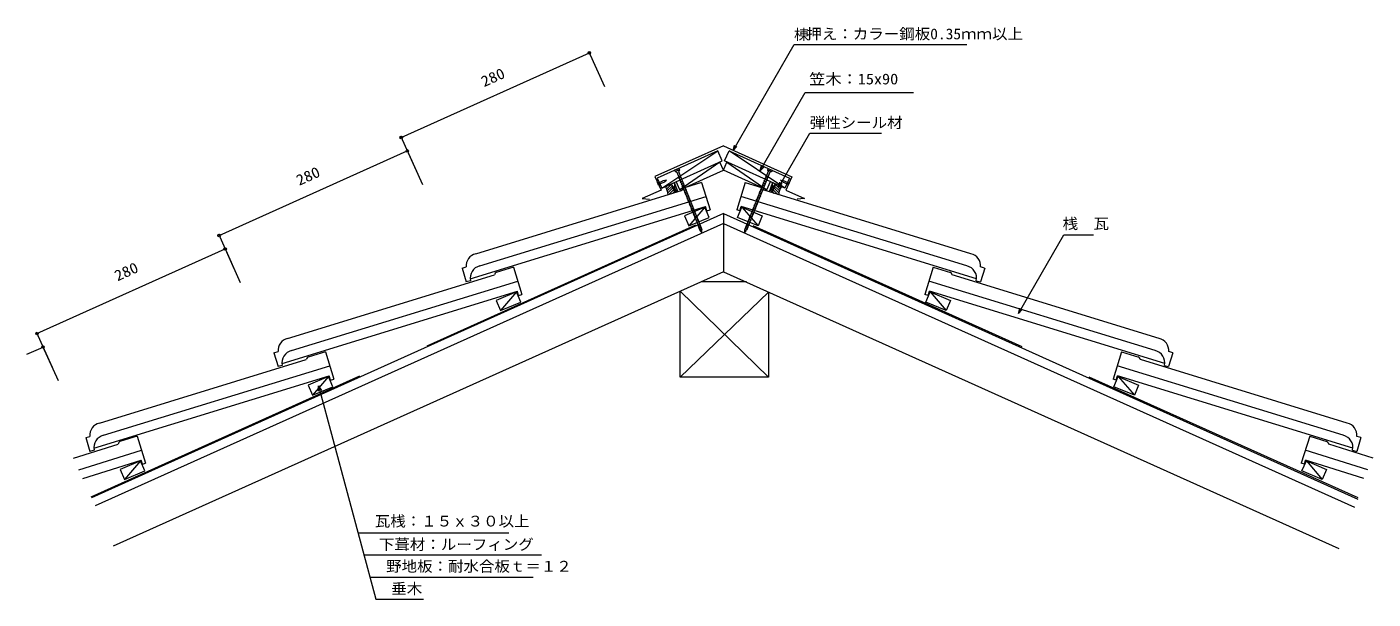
# Model space of a CAD drawing. Units: millimetres, scale not verified. Extents: x -913 to 913, y -385 to 391.
import ezdxf
from ezdxf.enums import TextEntityAlignment as Align

# ---------------------------------------------------------------- set-up
doc = ezdxf.new("R2010")
doc.units = ezdxf.units.MM
doc.header["$LTSCALE"] = 10
doc.linetypes.add('USER2', pattern=[50, 40, -10])
doc.layers.add('0-0_LAYER001', color=7, linetype='Continuous', lineweight=18)
doc.styles.add('ＭＳ ゴシック', font='')
doc.styles.get('ＭＳ ゴシック').set_extended_font_data('MS Gothic')

msp = doc.modelspace()

# ---------------------------------------------------------------- linework, layer by layer
at = {"layer": '0-0_LAYER001'}
for p, q in [((-405.41, 241.37), (-150.08, 356.27)), ((-151.1, 358.55), (-129.56, 310.68)), ((-406.44, 243.65), (-384.9, 195.78)), ((-652.54, 108.23), (-397.21, 223.13)), ((-398.23, 225.41), (-376.69, 177.54)), ((31.7, 229.94), (-61.08, 188.18)), ((-51.77, 172.64), (24.15, 223.25)), ((31.7, 229.94), (124.64, 188.12)), ((115.28, 172.59), (39.36, 223.2)), ((26.78, 207.98), (-27.35, 170.47)), ((31.7, 197.04), (36.63, 207.98)), ((-61.08, 188.18), (-52.87, 169.95)), ((-45.61, 183.29), (-50.27, 182.31)), ((-49.07, 180.78), (-45.61, 183.29)), ((-28.73, 199.33), (-34.54, 197)), ((-34.54, 197), (-33.84, 195.26)), ((-28.04, 197.58), (-33.84, 195.26)), ((-33.84, 195.26), (-31.4, 194.22)), ((-31.63, 198.16), (-30.94, 196.42)), ((-31.4, 194.22), (0.14, 115.37)), ((-28.04, 197.58), (-29.08, 195.15)), ((-29.08, 195.15), (2.46, 116.29)), ((-29.08, 186.33), (-25.47, 188.48)), ((-28.73, 199.33), (-28.04, 197.58)), ((-27.92, 183.43), (-24.31, 185.58)), ((-26.76, 180.52), (-23.15, 182.68)), ((90.76, 170.47), (31.7, 197.04)), ((92.49, 195.15), (60.95, 116.29)), ((94.81, 194.22), (63.27, 115.37)), ((90.17, 180.52), (86.55, 182.68)), ((91.33, 183.43), (87.72, 185.58)), ((92.49, 186.33), (88.88, 188.48)), ((92.14, 199.33), (91.45, 197.58)), ((91.45, 197.58), (97.25, 195.26)), ((91.45, 197.58), (92.49, 195.15)), ((92.14, 199.33), (97.95, 197)), ((95.04, 198.16), (94.35, 196.42)), ((97.25, 195.26), (94.81, 194.22)), ((97.95, 197), (97.25, 195.26)), ((112.48, 180.78), (109.02, 183.29)), ((109.02, 183.29), (113.68, 182.31)), ((124.64, 188.12), (116.43, 169.88)), ((-52.87, 169.95), (-78.31, 158.5)), ((-56.89, 179.47), (-57.86, 180.16)), ((-56.32, 176.56), (-57.86, 180.16)), ((-56.89, 179.47), (-50.27, 182.31)), ((-56.15, 177.75), (-56.32, 176.56)), ((-56.15, 177.75), (-49.07, 180.78)), ((-35.05, 180.16), (-30.24, 167.63)), ((-27.35, 170.47), (-32.27, 181.41)), ((-25.6, 177.62), (-21.99, 179.78)), ((-24.44, 174.72), (-20.82, 176.88)), ((-23.28, 171.82), (-19.66, 173.98)), ((-22.11, 168.92), (-18.5, 171.07)), ((-20.95, 166.02), (-17.34, 168.17)), ((-20.09, 163.85), (-16.47, 166)), ((83.5, 163.85), (79.88, 166)), ((84.36, 166.02), (80.75, 168.17)), ((85.52, 168.92), (81.91, 171.07)), ((86.69, 171.82), (83.07, 173.98)), ((87.85, 174.72), (84.23, 176.88)), ((89.01, 177.62), (85.39, 179.78)), ((98.46, 180.16), (93.65, 167.63)), ((119.56, 177.75), (112.48, 180.78)), ((120.3, 179.47), (113.68, 182.31)), ((116.43, 169.88), (141.72, 158.5)), ((119.56, 177.75), (119.73, 176.56)), ((119.73, 176.56), (121.27, 180.16)), ((120.3, 179.47), (121.27, 180.16)), ((-78.31, 158.5), (-68.6, 157.84)), ((-18.93, 160.94), (-15.31, 163.1)), ((-17.76, 158.04), (-14.15, 160.2)), ((-16.6, 155.14), (-12.99, 157.3)), ((-15.74, 152.97), (-12.12, 155.13)), ((6.51, 146.77), (-15.36, 121.33)), ((-14.58, 150.07), (-10.96, 152.22)), ((-13.41, 147.17), (-9.8, 149.32)), ((-12.25, 144.26), (-8.64, 146.42)), ((56.9, 146.77), (78.77, 121.33)), ((75.66, 144.26), (72.05, 146.42)), ((76.82, 147.17), (73.21, 149.32)), ((77.98, 150.07), (74.37, 152.22)), ((79.14, 152.97), (75.53, 155.13)), ((80.01, 155.14), (76.4, 157.3)), ((81.17, 158.04), (77.56, 160.2)), ((82.33, 160.94), (78.72, 163.1)), ((141.72, 158.5), (132.01, 157.84)), ((31.7, 137.95), (-825.62, -247.85)), ((-11.39, 142.09), (-7.77, 144.25)), ((-10.22, 139.19), (-6.61, 141.35)), ((-9.06, 136.29), (-5.45, 138.45)), ((-7.9, 133.39), (-4.29, 135.54)), ((-7.03, 131.22), (-3.42, 133.37)), ((-5.87, 128.32), (-2.26, 130.47)), ((31.7, 137.95), (892.53, -249.42)), ((31.7, 137.95), (31.7, 59)), ((69.28, 128.32), (65.67, 130.47)), ((70.44, 131.22), (66.83, 133.37)), ((71.31, 133.39), (67.7, 135.54)), ((72.47, 136.29), (68.86, 138.45)), ((73.63, 139.19), (70.02, 141.35)), ((74.79, 142.09), (71.18, 144.25)), ((31.7, 124.79), (-820.7, -258.79)), ((-653.57, 110.51), (-632.03, 62.64)), ((-4.71, 125.41), (-1.1, 127.57)), ((-3.55, 122.51), (0.06, 124.67)), ((-2.68, 120.34), (0.93, 122.5)), ((-1.81, 118.15), (1.8, 120.31)), ((-0.94, 115.98), (2.67, 118.14)), ((2.6, 112.58), (0.14, 115.37)), ((2.6, 112.58), (2.46, 116.29)), ((31.7, 124.79), (888.22, -260.64)), ((64.35, 115.98), (60.74, 118.14)), ((60.81, 112.58), (60.95, 116.29)), ((60.81, 112.58), (63.27, 115.37)), ((65.22, 118.15), (61.61, 120.31)), ((66.09, 120.34), (62.48, 122.5)), ((66.96, 122.51), (63.35, 124.67)), ((68.12, 125.41), (64.51, 127.57)), ((-645.36, 92.27), (-623.82, 44.4)), ((-899.68, -24.91), (-644.34, 89.99)), ((31.7, 59), (-796.08, -313.5)), ((31.7, 59), (866.69, -316.74)), ((2.03, 45.64), (62.9, 45.64)), ((-248.81, 31.82), (-270.68, 6.39)), ((93.1, -83.79), (-26.9, 32.63)), ((93.1, 31.37), (-26.9, -83.79)), ((312.22, 31.82), (334.09, 6.39)), ((-900.7, -22.63), (-879.16, -70.5)), ((-913.31, -52.98), (-891.47, -43.15)), ((-892.49, -40.87), (-870.95, -88.74)), ((-504.13, -83.12), (-526, -108.55)), ((567.54, -83.12), (589.41, -108.55)), ((-517.54, -95.6), (-439.93, -385.24)), ((-759.35, -197.51), (-781.01, -223.12)), ((822.76, -197.51), (844.42, -223.12)), ((-464.03, -295.29), (-259.21, -295.29)), ((-456.65, -325.27), (-215.03, -325.27)), ((-447.1, -355.37), (-226.16, -355.37)), ((-439.93, -385.24), (-375.3, -385.24))]:
    msp.add_line(p, q, dxfattribs=at)
at = {"layer": '0-0_LAYER001', "color": 4}
for p, q in [((-304.2, 83.58), (-23.63, 169.66)), ((2.25, 180.41), (-21.19, 173.21)), ((2.25, 180.41), (13.62, 143.36)), ((61.16, 180.41), (49.79, 143.36)), ((61.16, 180.41), (84.6, 173.21)), ((367.61, 83.58), (87.04, 169.66)), ((-311.87, 49.61), (7.46, 147.59)), ((-298.79, 66.94), (8.17, 161.11)), ((9.17, 141.99), (7.46, 147.59)), ((54.24, 141.99), (55.95, 147.59)), ((362.2, 66.94), (55.24, 161.11)), ((375.28, 49.61), (55.95, 147.59)), ((9.17, 141.99), (13.62, 143.36)), ((54.24, 141.99), (49.79, 143.36)), ((-322.86, 63.87), (-317.13, 45.19)), ((-322.85, 63.84), (-317.23, 65.56)), ((-253.06, 65.46), (-276.51, 58.27)), ((-253.06, 65.46), (-241.7, 28.41)), ((316.47, 65.46), (305.11, 28.41)), ((316.47, 65.46), (339.92, 58.27)), ((386.27, 63.87), (380.54, 45.19)), ((386.26, 63.84), (380.64, 65.56)), ((-559.52, -31.36), (-278.95, 54.72)), ((-554.11, -48.01), (-247.15, 46.17)), ((-311.52, 46.92), (-317.13, 45.19)), ((617.52, -48.01), (310.55, 46.17)), ((622.93, -31.36), (342.36, 54.72)), ((374.93, 46.92), (380.54, 45.19)), ((-567.19, -65.33), (-247.86, 32.64)), ((-246.15, 27.05), (-247.86, 32.64)), ((-246.15, 27.05), (-241.7, 28.41)), ((309.56, 27.05), (305.11, 28.41)), ((309.56, 27.05), (311.27, 32.64)), ((630.6, -65.33), (311.27, 32.64)), ((-578.18, -51.08), (-572.45, -69.75)), ((-578.17, -51.11), (-572.55, -49.38)), ((-508.38, -49.48), (-531.83, -56.67)), ((-508.38, -49.48), (-497.02, -86.53)), ((571.79, -49.48), (560.43, -86.53)), ((571.79, -49.48), (595.24, -56.67)), ((641.59, -51.08), (635.86, -69.75)), ((641.58, -51.11), (635.96, -49.38)), ((-814.84, -146.31), (-534.27, -60.23)), ((-809.43, -162.95), (-502.46, -68.78)), ((-566.84, -68.03), (-572.45, -69.75)), ((872.84, -162.95), (565.87, -68.78)), ((878.25, -146.31), (597.68, -60.23)), ((630.25, -68.03), (635.86, -69.75)), ((-822.51, -180.28), (-503.18, -82.3)), ((-501.47, -87.9), (-503.18, -82.3)), ((-501.47, -87.9), (-497.02, -86.53)), ((564.88, -87.9), (560.43, -86.53)), ((564.88, -87.9), (566.59, -82.3)), ((885.92, -180.28), (566.59, -82.3)), ((-833.49, -166.05), (-827.87, -164.33)), ((-763.88, -163.9), (-787.27, -171.29)), ((-763.88, -163.9), (-752.21, -200.85)), ((827.29, -163.9), (815.62, -200.85)), ((827.29, -163.9), (850.68, -171.29)), ((896.9, -166.05), (891.28, -164.33)), ((-849.91, -193.89), (-789.68, -174.86)), ((-833.5, -166.02), (-827.77, -184.7)), ((913.31, -193.89), (853.08, -174.86)), ((896.91, -166.02), (891.18, -184.7)), ((-842.67, -209.96), (-757.8, -183.14)), ((-837.42, -221.64), (-758.41, -196.68)), ((-822.16, -182.97), (-827.77, -184.7)), ((-756.65, -202.26), (-758.41, -196.68)), ((-756.65, -202.26), (-752.21, -200.85)), ((820.06, -202.26), (815.62, -200.85)), ((820.06, -202.26), (821.82, -196.68)), ((906.08, -209.96), (821.21, -183.14)), ((900.83, -221.64), (821.82, -196.68)), ((885.57, -182.97), (891.18, -184.7))]:
    msp.add_line(p, q, dxfattribs=at)
at = {"layer": '0-0_LAYER001', "color": 1}
for p, q in [((-46.47, 173.83), (-44.32, 175.99)), ((-45.36, 171.41), (-38.75, 178.03)), ((-44.41, 168.83), (-37.77, 175.47)), ((-43.71, 165.99), (-36.78, 172.92)), ((-42.2, 163.96), (-35.8, 170.36)), ((-30.89, 167.44), (-38.9, 178.43)), ((-38.9, 178.43), (-34.28, 166.39)), ((-37.1, 165.53), (-34.82, 167.81)), ((-35.05, 180.16), (-33.6, 166.6)), ((94.29, 167.44), (102.31, 178.43)), ((98.46, 180.16), (97.01, 166.6)), ((102.31, 178.43), (97.69, 166.39)), ((100.51, 165.53), (98.23, 167.81)), ((105.61, 163.96), (99.21, 170.36)), ((107.12, 165.99), (100.19, 172.92)), ((107.82, 168.83), (101.17, 175.47)), ((108.77, 171.41), (102.16, 178.03)), ((109.88, 173.83), (107.73, 175.99))]:
    msp.add_line(p, q, dxfattribs=at)
at = {"layer": '0-0_LAYER001', "linetype": 'USER2'}
for p, q in [((-826.24, -246.48), (31.09, 139.32)), ((893.06, -248.02), (32.32, 139.32))]:
    msp.add_line(p, q, dxfattribs=at)
at = {"layer": '0-0_LAYER001'}
for points in [[(44.8, 223.8), (127.9, 367.74), (361.9, 367.74)], [(81.38, 195.83), (142.81, 302.23), (289.81, 302.23)], [(106.36, 173.58), (148.94, 247.33), (246.44, 247.33)], [(50.1, 229.1), (44.8, 223.8), (46.74, 231.04)], [(-27.35, 170.47), (31.7, 197.04), (26.78, 207.98)], [(36.63, 207.98), (90.76, 170.47), (95.68, 181.41)], [(86.69, 201.14), (81.38, 195.83), (83.32, 203.08)], [(111.66, 178.88), (106.36, 173.58), (108.3, 180.82)], [(431.97, 2.54), (493.54, 109.19), (534.04, 109.19)], [(93.1, 31.37), (93.1, -83.79), (-26.9, -83.79), (-26.9, 32.63)], [(437.27, 7.85), (431.97, 2.54), (433.91, 9.79)], [(-517.54, -103.1), (-517.54, -95.6), (-513.79, -102.1)]]:
    msp.add_lwpolyline(points, dxfattribs=at)
for points in [[(-51.77, 172.64), (30.3, 209.57), (24.15, 223.25), (-57.92, 186.31)], [(115.28, 172.59), (33.21, 209.52), (39.36, 223.2), (121.43, 186.27)], [(-15.36, 121.33), (12.31, 132.93), (6.51, 146.77), (-21.16, 135.17)], [(78.77, 121.33), (51.1, 132.93), (56.9, 146.77), (84.57, 135.17)], [(-270.68, 6.39), (-243.01, 17.99), (-248.81, 31.82), (-276.48, 20.22)], [(334.09, 6.39), (306.42, 17.99), (312.22, 31.82), (339.89, 20.22)], [(-526, -108.55), (-498.33, -96.96), (-504.13, -83.12), (-531.8, -94.72)], [(589.41, -108.55), (561.74, -96.96), (567.54, -83.12), (595.21, -94.72)], [(-781.01, -223.12), (-753.44, -211.29), (-759.35, -197.51), (-786.92, -209.33)], [(844.42, -223.12), (816.84, -211.29), (822.76, -197.51), (850.33, -209.33)]]:
    msp.add_lwpolyline(points, close=True, dxfattribs=at)
for centre in [(-150.08, 356.27), (-405.41, 241.37), (-397.21, 223.13), (-652.54, 108.23), (-644.34, 89.99), (-899.68, -24.91), (-891.47, -43.15)]:
    msp.add_circle(centre, 1.7, dxfattribs=at)
for centre, start, end in [((-68.49, 161.68), 4.37261, 31.35746), ((131.9, 161.68), 148.64254, 175.62739)]:
    msp.add_arc(centre, 25.19, start, end, dxfattribs=at)
at = {"layer": '0-0_LAYER001', "color": 4}
for centre, radius, start, end in [((-18.01, 168.14), 5.82, 113.22724, 164.79898), ((81.42, 168.14), 5.82, 15.20102, 66.77276), ((-300.44, 67.13), 16.87, 102.88245, 185.35433), ((363.85, 67.13), 16.87, 354.64567, 77.11755), ((-295.03, 50.49), 16.87, 102.88245, 192.21985), ((-273.33, 53.19), 5.82, 113.22724, 164.79898), ((336.74, 53.19), 5.82, 15.20102, 66.77276), ((358.44, 50.49), 16.87, 347.78015, 77.11755), ((-555.76, -47.81), 16.87, 102.88245, 185.35433), ((619.16, -47.81), 16.87, 354.64567, 77.11755), ((-550.35, -64.46), 16.87, 102.88245, 192.21985), ((613.76, -64.46), 16.87, 347.78015, 77.11755), ((-528.65, -61.75), 5.82, 113.22724, 164.79898), ((592.06, -61.75), 5.82, 15.20102, 66.77276), ((-811.07, -162.76), 16.87, 102.88245, 185.35433), ((-805.67, -179.4), 16.87, 102.88245, 192.21985), ((869.08, -179.4), 16.87, 347.78015, 77.11755), ((874.48, -162.76), 16.87, 354.64567, 77.11755), ((-784.04, -176.34), 5.82, 113.70194, 165.27368), ((847.45, -176.34), 5.82, 14.72632, 66.29806)]:
    msp.add_arc(centre, radius, start, end, dxfattribs=at)

# ---------------------------------------------------------------- texts
at = {"layer": '0-0_LAYER001', "style": 'ＭＳ ゴシック'}
msp.add_text('棟', height=14.66, dxfattribs=at).set_placement((127.64, 369.35), align=Align.BOTTOM_LEFT)
for s, width, p in [('押え：カラー鋼板0.35ｍｍ以上', 1.05, (144.4, 370.24)), ('笠木：15x90', 1.1, (148.12, 309)), ('弾性シール材', 1.05, (148.94, 249.83)), ('桟\u3000瓦', 1.05, (492.07, 112.7)), ('\u3000瓦桟：１５ｘ３０以上', 1.05, (-462.23, -291.13)), ('\u3000下葺材：ルーフィング', 1.05, (-456.65, -322.77)), ('\u3000野地板：耐水合板ｔ＝１２', 1.05, (-446.9, -352.42)), ('\u3000垂木', 1.05, (-439.93, -382.74))]:
    msp.add_text(s, height=14.66, dxfattribs=dict(at, width=width)).set_placement(p, align=Align.BOTTOM_LEFT)
at = {"layer": '0-0_LAYER001', "style": 'ＭＳ ゴシック', "width": 1.1}
for p in [(-291.19, 305.57), (-542.07, 171.62), (-788.69, 41.93)]:
    msp.add_text('280', height=14.66, rotation=24.228, dxfattribs=at).set_placement(p, align=Align.BOTTOM_LEFT)

doc.saveas('drawing.dxf')
